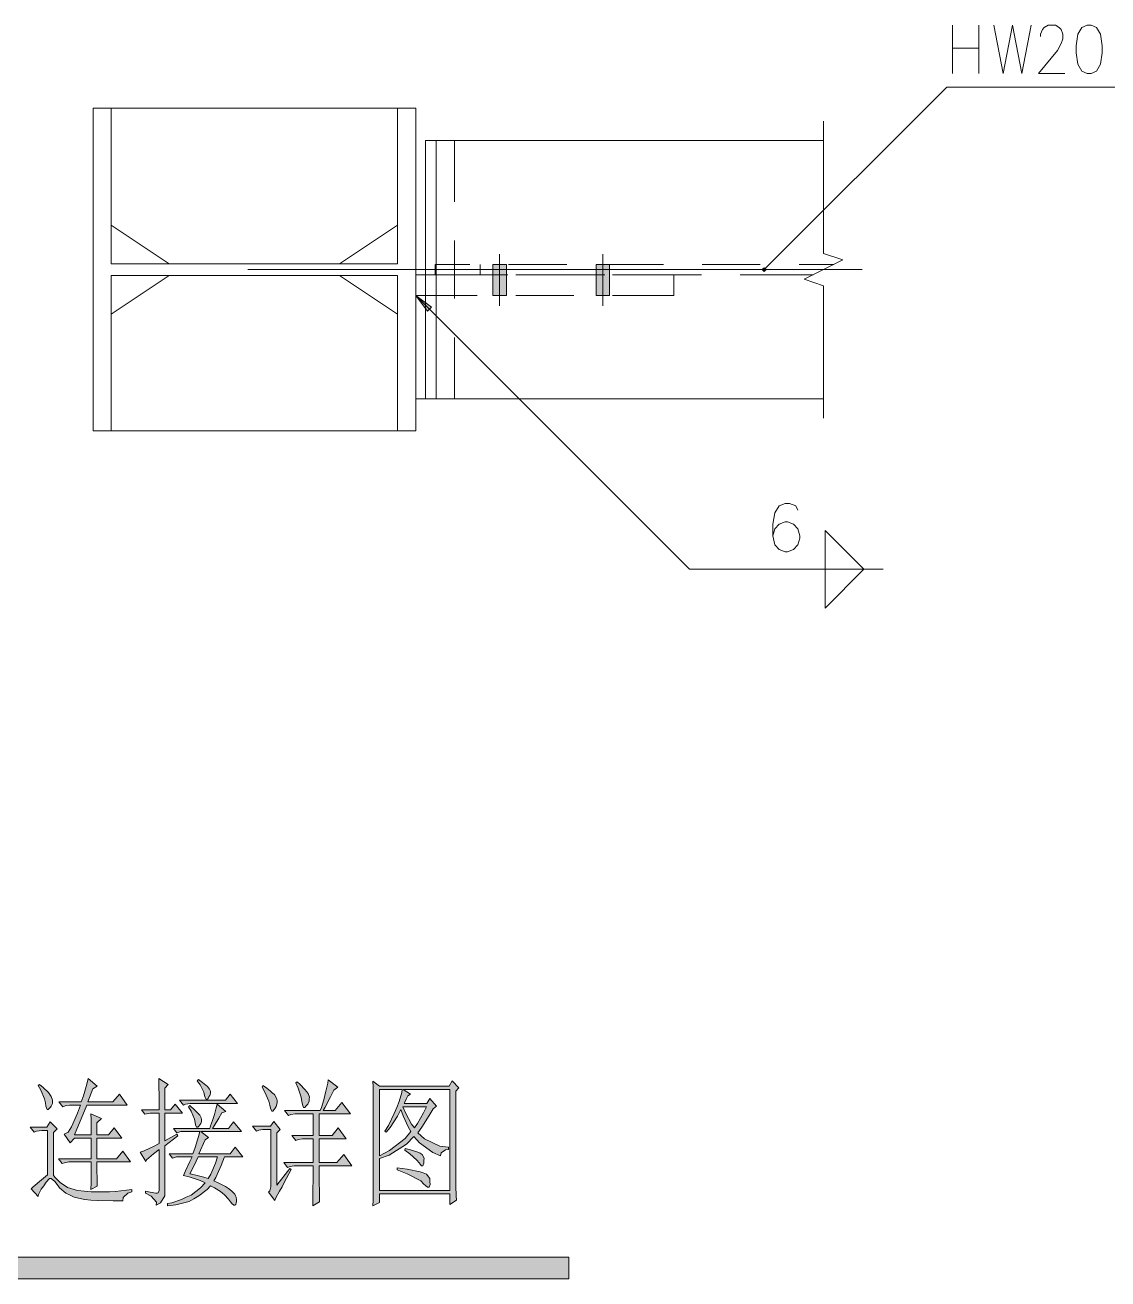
# Model space of a CAD drawing. Header units: millimetres. Extents: x 0 to 586, y 0 to 414.
# Drawn here: x 144.6 to 199.7, y 216.9 to 280.7 of the extents above; entities that cross this region are included whole.
import ezdxf

# ---------------------------------------------------------------- set-up
doc = ezdxf.new("R2010")
doc.units = ezdxf.units.MM

msp = doc.modelspace()

# ---------------------------------------------------------------- hatches: boundary and pattern name
h = msp.add_hatch(color=0)
h.dxf.hatch_style = 2
h.paths.add_polyline_path([(169.114611, 266.964583), (168.423167, 266.964583), (168.423167, 268.5415), (169.114611, 268.5415)])
h = msp.add_hatch(color=0)
h.dxf.hatch_style = 2
h.paths.add_polyline_path([(174.371, 266.964583), (173.683083, 266.964583), (173.683083, 268.5415), (174.371, 268.5415)])
h = msp.add_hatch(color=0)
h.dxf.hatch_style = 2
h.paths.add_polyline_path([(182.245, 268.375694), (182.146222, 268.276917), (182.245, 268.276917)])
h = msp.add_hatch(color=0)
h.dxf.hatch_style = 2
h.paths.add_polyline_path([(182.146222, 268.276917), (182.245, 268.178139), (182.245, 268.276917)])
h = msp.add_hatch(color=0)
h.dxf.hatch_style = 2
h.paths.add_polyline_path([(182.343778, 268.276917), (182.245, 268.375694), (182.245, 268.276917)])
h = msp.add_hatch(color=0)
h.dxf.hatch_style = 2
h.paths.add_polyline_path([(182.245, 268.178139), (182.343778, 268.276917), (182.245, 268.276917)])
h = msp.add_hatch(color=0)
h.dxf.hatch_style = 2
h.paths.add_polyline_path([(164.49675, 266.964583), (165.297556, 266.371917), (165.089417, 266.16025)])
h = msp.add_hatch(color=0)
h.dxf.hatch_style = 2
h.paths.add_polyline_path([(145.263306, 226.733806), (145.330333, 226.79025), (145.527889, 226.638556), (145.799528, 226.381028), (145.870083, 226.278722), (145.940639, 226.176417), (146.007667, 225.989444), (146.004139, 225.908306), (145.997083, 225.827167), (145.940639, 225.689583), (145.89125, 225.633139), (145.841861, 225.576694), (145.781889, 225.523778), (145.771306, 225.523778), (145.725444, 225.523778), (145.661944, 225.689583), (145.640778, 225.851861), (145.594917, 226.06), (145.407944, 226.500972)])
h = msp.add_hatch(color=0)
h.dxf.hatch_style = 2
h.paths.add_polyline_path([(146.804944, 224.363139), (146.960167, 224.638306), (147.270611, 225.326222), (147.422306, 225.7425), (146.981333, 225.7425), (146.871972, 225.7425), (146.642667, 225.700167), (146.519194, 225.657833), (146.321639, 225.904778), (147.468167, 225.904778), (147.577528, 226.208167), (147.753917, 226.800833), (147.820944, 227.090111), (148.283083, 226.705583), (148.060833, 226.568), (147.79625, 225.904778), (149.076833, 225.904778), (149.404917, 226.292833), (149.803556, 225.7425), (147.753917, 225.7425), (147.115389, 224.225556), (147.972639, 224.225556), (147.972639, 224.4725), (147.962056, 225.008722), (147.951472, 225.298), (148.501806, 225.051056), (148.261917, 224.832333), (148.261917, 224.225556), (148.854583, 224.225556), (149.140333, 224.581861), (149.538972, 224.05975), (148.261917, 224.05975), (148.261917, 223.012), (149.253222, 223.012), (149.581306, 223.396528), (149.979944, 222.846194), (148.261917, 222.846194), (148.261917, 222.518111), (148.2725, 221.897222), (148.283083, 221.607944), (147.951472, 221.442139), (147.962056, 221.787861), (147.972639, 222.489889), (147.972639, 222.846194), (146.939, 222.846194), (146.840222, 222.846194), (146.617972, 222.807389), (146.498028, 222.765056), (146.300472, 223.012), (147.972639, 223.012), (147.972639, 224.05975), (147.115389, 224.05975), (146.893139, 223.812806), (146.586222, 224.253778)])
h = msp.add_hatch(color=0)
h.dxf.hatch_style = 2
h.paths.add_polyline_path([(151.719139, 223.922167), (152.3365, 224.253778), (152.378833, 224.169111), (151.719139, 223.675222), (151.719139, 221.336306), (151.719139, 221.114056), (151.500417, 220.771861), (151.278167, 220.644861), (151.299333, 220.796556), (151.024167, 221.099944), (150.727833, 221.251639), (150.727833, 221.361), (150.97125, 221.308083), (151.267583, 221.258694), (151.324028, 221.26575), (151.376944, 221.272806), (151.433389, 221.389222), (151.433389, 221.498583), (151.433389, 223.481194), (151.137056, 223.262472), (150.794861, 222.959083), (150.749, 222.877944), (150.46325, 223.343611), (150.660806, 223.414167), (151.147639, 223.632889), (151.433389, 223.784583), (151.433389, 225.326222), (150.97125, 225.326222), (150.706667, 225.273306), (150.530278, 225.492028), (151.433389, 225.492028), (151.433389, 226.056472), (151.422806, 226.857278), (151.412222, 227.090111), (151.895528, 226.786722), (151.719139, 226.596222), (151.719139, 225.492028), (152.004889, 225.492028), (152.248306, 225.795417), (152.62225, 225.326222), (151.719139, 225.326222)])
h = msp.add_hatch(color=0)
h.dxf.hatch_style = 2
h.paths.add_polyline_path([(153.437167, 227.037194), (153.634722, 226.899611), (153.888722, 226.691472), (153.945167, 226.624444), (153.998083, 226.553889), (154.054528, 226.444528), (154.054528, 226.402194), (154.054528, 226.349278), (154.008667, 226.222278), (153.966333, 226.15525), (153.920472, 226.084694), (153.867556, 226.017667), (153.856972, 226.017667), (153.821694, 226.017667), (153.768778, 226.127028), (153.744083, 226.236389), (153.70175, 226.402194), (153.514778, 226.776139), (153.370139, 226.98075)])
h = msp.add_hatch(color=0)
h.dxf.hatch_style = 2
h.paths.add_polyline_path([(156.675667, 226.645611), (156.718, 226.730278), (156.841472, 226.645611), (157.077833, 226.469222), (157.19425, 226.370444), (157.310667, 226.275194), (157.430611, 226.067056), (157.434139, 225.957694), (157.441194, 225.848333), (157.395333, 225.661361), (157.345944, 225.587278), (157.296556, 225.509667), (157.226, 225.435583), (157.204833, 225.435583), (157.169556, 225.435583), (157.106056, 225.587278), (157.070778, 225.738972), (157.017861, 225.943583), (156.820306, 226.398667)])
h = msp.add_hatch(color=0)
h.dxf.hatch_style = 2
h.paths.add_polyline_path([(160.044694, 227.033667), (160.531528, 226.645611), (160.333972, 226.508028), (160.157583, 226.165833), (159.882417, 225.640194), (159.780111, 225.463806), (160.397472, 225.463806), (160.729083, 225.876556), (161.170056, 225.298), (159.582556, 225.298), (159.582556, 224.193806), (160.245778, 224.193806), (160.552694, 224.581861), (160.947806, 224.031528), (159.582556, 224.031528), (159.582556, 222.8215), (160.485667, 222.8215), (160.838444, 223.23425), (161.237083, 222.655694), (159.582556, 222.655694), (159.582556, 222.034806), (159.593139, 221.114056), (159.603722, 220.810667), (159.254472, 220.620167), (159.265056, 221.184611), (159.275639, 222.200611), (159.275639, 222.655694), (158.393694, 222.655694), (158.3055, 222.655694), (158.097361, 222.613361), (157.973889, 222.571028), (157.776333, 222.8215), (159.275639, 222.8215), (159.275639, 224.031528), (158.8135, 224.031528), (158.725306, 224.031528), (158.513639, 223.989194), (158.393694, 223.946861), (158.196139, 224.193806), (159.275639, 224.193806), (159.275639, 225.298), (158.439556, 225.298), (158.351361, 225.298), (158.139694, 225.255667), (158.01975, 225.213333), (157.822194, 225.463806), (159.628417, 225.463806), (159.691917, 225.626083), (159.815389, 226.014139), (159.868306, 226.232861), (159.92475, 226.455111), (160.012944, 226.85375)])
h = msp.add_hatch(color=0)
h.dxf.hatch_style = 2
h.paths.add_polyline_path([(158.393694, 226.867861), (158.460722, 226.920778), (158.612417, 226.783194), (158.852306, 226.543306), (158.933444, 226.441), (159.014583, 226.335167), (159.088667, 226.137611), (159.078083, 226.042361), (159.0675, 225.943583), (159.004, 225.791889), (158.954611, 225.738972), (158.905222, 225.682528), (158.84525, 225.626083), (158.834667, 225.626083), (158.788806, 225.626083), (158.725306, 225.777778), (158.700611, 225.929472), (158.668861, 226.137611), (158.513639, 226.606806)])
h = msp.add_hatch(color=0)
h.paths.add_polyline_path([(166.542861, 226.455111), (166.542861, 221.886639), (166.542861, 221.611472), (166.556972, 221.114056), (166.567556, 220.895333), (166.235944, 220.673083), (166.235944, 221.226944), (162.644667, 221.226944), (162.644667, 220.785972), (162.316583, 220.620167), (162.327167, 220.895333), (162.33775, 221.459778), (162.33775, 221.749056), (162.33775, 225.904778), (162.33775, 226.141139), (162.327167, 226.66325), (162.316583, 226.952528), (162.644667, 226.705583), (166.193611, 226.705583), (166.345306, 226.977222), (166.698083, 226.620917)])
h.paths.add_polyline_path([(162.644667, 221.389222), (166.235944, 221.389222), (166.235944, 226.539778), (163.858222, 226.539778), (164.232167, 226.292833), (164.098111, 226.208167), (164.034611, 226.084694), (163.935833, 225.890667), (163.900556, 225.823639), (165.06825, 225.823639), (165.223472, 226.070583), (165.551556, 225.686056), (165.378694, 225.548472), (165.188194, 225.216861), (164.803667, 224.610083), (164.606111, 224.334917), (164.948306, 224.020944), (165.727944, 223.647), (166.168917, 223.594083), (166.168917, 223.481194), (166.006639, 223.467083), (165.794972, 223.304806), (165.752639, 223.153111), (165.364583, 223.3295), (164.694306, 223.826917), (164.408556, 224.144417), (164.024028, 223.756361), (163.142083, 223.191917), (162.644667, 223.015528)])
h.paths.add_polyline_path([(162.644667, 226.539778), (162.644667, 223.153111), (163.16325, 223.428278), (163.967583, 224.045639), (164.253333, 224.391361), (164.108694, 224.638306), (163.858222, 225.20275), (163.745333, 225.52025), (163.568944, 225.174528), (163.195, 224.5995), (162.997444, 224.363139), (162.930417, 224.419583), (163.106806, 224.708861), (163.406667, 225.308583), (163.526611, 225.6155), (163.646556, 225.925944), (163.791194, 226.388083), (163.812361, 226.539778)])
h.paths.add_polyline_path([(163.833528, 225.657833), (163.98875, 225.312111), (164.285083, 224.775889), (164.429722, 224.581861), (164.584944, 224.804111), (164.891861, 225.340333), (165.047083, 225.657833)])
h = msp.add_hatch(color=0)
h.dxf.hatch_style = 2
h.paths.add_polyline_path([(152.467028, 225.989444), (154.802417, 225.989444), (155.045833, 226.292833), (155.419778, 225.823639), (153.151417, 225.823639), (153.006778, 225.823639), (152.766889, 225.784833), (152.664583, 225.7425)])
h = msp.add_hatch(color=0)
h.paths.add_polyline_path([(153.768778, 223.978611), (153.458333, 223.262472), (155.045833, 223.262472), (155.310417, 223.594083), (155.684361, 223.100194), (154.760083, 223.100194), (154.594278, 222.659222), (154.319111, 222.052444), (154.20975, 221.886639), (154.428472, 221.791389), (154.802417, 221.590306), (154.957639, 221.488), (155.112861, 221.382167), (155.292778, 221.205778), (155.321, 221.128167), (155.349222, 221.054083), (155.377444, 220.923556), (155.377444, 220.867111), (155.377444, 220.824778), (155.359806, 220.750694), (155.342167, 220.715417), (155.328056, 220.680139), (155.28925, 220.644861), (155.264556, 220.644861), (155.232806, 220.644861), (155.134028, 220.729528), (155.067, 220.810667), (154.968222, 220.94825), (154.763611, 221.1705), (154.661306, 221.251639), (154.555472, 221.336306), (154.252083, 221.526806), (154.054528, 221.636167), (153.878139, 221.445667), (153.454806, 221.114056), (153.204333, 220.976472), (152.957389, 220.838889), (152.280056, 220.658972), (151.849667, 220.620167), (151.849667, 220.729528), (152.0825, 220.771861), (152.562278, 220.930611), (152.809222, 221.047028), (153.056167, 221.163444), (153.535944, 221.526806), (153.768778, 221.777278), (153.514778, 221.90075), (152.964444, 222.09125), (152.664583, 222.161806), (152.777472, 222.394639), (152.996194, 222.863833), (153.105556, 223.100194), (152.315333, 223.100194), (152.11425, 223.04375), (151.937861, 223.262472), (153.151417, 223.262472), (153.260778, 223.579972), (153.437167, 224.144417), (153.504194, 224.391361), (152.534056, 224.391361), (152.3365, 224.334917), (152.160111, 224.553639), (154.008667, 224.553639), (154.054528, 224.680639), (154.14625, 224.955806), (154.195639, 225.1075), (154.248556, 225.255667), (154.340278, 225.601389), (154.386139, 225.795417), (154.823583, 225.407361), (154.626028, 225.354444), (154.474333, 225.079278), (154.230917, 224.680639), (154.142722, 224.553639), (154.957639, 224.553639), (155.222222, 224.88525), (155.617333, 224.391361), (153.546528, 224.391361), (153.945167, 224.087972)])
h.paths.add_polyline_path([(152.996194, 222.246472), (153.239611, 222.190028), (153.70175, 222.066556), (153.920472, 221.996), (154.065111, 222.232361), (154.308528, 222.782694), (154.407306, 223.100194), (153.416, 223.100194), (153.317222, 222.892056), (153.105556, 222.465194)])
h = msp.add_hatch(color=0)
h.dxf.hatch_style = 2
h.paths.add_polyline_path([(152.996194, 225.714278), (153.239611, 225.506139), (153.507722, 225.230972), (153.535944, 225.163944), (153.564167, 225.093389), (153.592389, 224.998139), (153.592389, 224.969917), (153.592389, 224.913472), (153.546528, 224.797056), (153.504194, 224.733556), (153.458333, 224.673583), (153.394833, 224.610083), (153.370139, 224.610083), (153.338389, 224.610083), (153.281944, 224.733556), (153.260778, 224.857028), (153.229028, 225.022833), (153.063222, 225.425), (152.929167, 225.657833)])
h = msp.add_hatch(color=0)
h.dxf.hatch_style = 2
h.paths.add_polyline_path([(146.057056, 222.161806), (146.14525, 222.038333), (146.409833, 221.787861), (146.586222, 221.664389), (146.762611, 221.540917), (147.281194, 221.389222), (147.623389, 221.361), (147.962056, 221.332778), (148.600583, 221.318667), (148.900444, 221.332778), (149.196778, 221.346889), (149.768278, 221.403333), (150.043444, 221.442139), (150.043444, 221.332778), (149.835306, 221.26575), (149.606, 221.029389), (149.581306, 220.867111), (149.087417, 220.867111), (148.2725, 220.88475), (147.951472, 220.905917), (147.633972, 220.927083), (147.104806, 221.050556), (146.893139, 221.156389), (146.685, 221.258694), (146.353389, 221.526806), (146.233444, 221.692611), (146.1135, 221.844306), (145.940639, 221.996), (145.89125, 221.996), (145.841861, 221.996), (145.672528, 221.816083), (145.552583, 221.636167), (145.429111, 221.459778), (145.288, 221.181083), (145.263306, 221.085833), (144.910528, 221.470361), (145.023417, 221.58325), (145.439694, 221.939556), (145.750139, 222.190028), (145.750139, 224.447806), (145.594917, 224.447806), (145.450278, 224.447806), (145.189222, 224.409), (145.06575, 224.366667), (144.868194, 224.613611), (145.704278, 224.613611), (145.880667, 224.888778), (146.233444, 224.532472), (146.057056, 224.338444)])
h = msp.add_hatch(color=0)
h.dxf.hatch_style = 2
h.paths.add_polyline_path([(157.423556, 221.660861), (158.086778, 222.514583), (158.150278, 222.461667), (158.030333, 222.239417), (157.7975, 221.798444), (157.688139, 221.579722), (157.568194, 221.361), (157.381222, 221.015278), (157.314194, 220.891806), (157.007278, 221.304556), (157.060194, 221.371583), (157.116639, 221.579722), (157.116639, 221.717306), (157.116639, 224.497194), (156.806194, 224.497194), (156.718, 224.497194), (156.509861, 224.458389), (156.389917, 224.416056), (156.192361, 224.663), (157.095472, 224.663), (157.271861, 224.909944), (157.599944, 224.497194), (157.423556, 224.334917)])
h = msp.add_hatch(color=0)
h.dxf.hatch_style = 2
h.paths.add_polyline_path([(163.967583, 223.537639), (164.232167, 223.467083), (164.606111, 223.343611), (164.715472, 223.290694), (164.824833, 223.23425), (164.927139, 223.047278), (164.913028, 222.91675), (164.902444, 222.786222), (164.860111, 222.655694), (164.824833, 222.655694), (164.793083, 222.655694), (164.715472, 222.72625), (164.673139, 222.793278), (164.56025, 222.930861), (164.196889, 223.262472), (163.946417, 223.452972)])
h = msp.add_hatch(color=0)
h.dxf.hatch_style = 2
h.paths.add_polyline_path([(163.547778, 222.546333), (164.055778, 222.475778), (164.722528, 222.34525), (164.881278, 222.285278), (165.040028, 222.221778), (165.212889, 222.010111), (165.223472, 221.858417), (165.234056, 221.706722), (165.188194, 221.555028), (165.135278, 221.555028), (165.1, 221.555028), (164.990639, 221.639694), (164.913028, 221.720833), (164.75075, 221.886639), (164.066361, 222.242944), (163.547778, 222.436972)])
h = msp.add_hatch(color=0)
h.dxf.hatch_style = 2
h.paths.add_polyline_path([(88.494306, 216.891306), (88.494306, 217.9955), (172.296667, 217.9955), (172.296667, 216.891306)])

# ---------------------------------------------------------------- linework, layer by layer
at = {"color": 0, "lineweight": 0}
for points in [[(191.8335, 278.264056), (191.8335, 280.726444)], [(193.170528, 280.726444), (193.170528, 278.264056)], [(193.932528, 280.726444), (194.408778, 278.264056), (194.885028, 280.726444), (195.361278, 278.264056), (195.837528, 280.726444)], [(196.313778, 280.140833), (196.313778, 280.25725), (196.409028, 280.493611), (196.504278, 280.610028), (196.694778, 280.726444), (197.075778, 280.726444), (197.266278, 280.610028), (197.361528, 280.493611), (197.456778, 280.25725), (197.456778, 280.024417), (197.361528, 279.788056), (197.171028, 279.435278), (196.218528, 278.264056), (197.552028, 278.264056)], [(191.8335, 279.555222), (193.170528, 279.555222)], [(182.245, 268.276917), (191.537167, 277.572611)], [(191.537167, 277.572611), (209.285417, 277.572611)], [(148.064361, 260.060722), (148.064361, 276.493111)], [(148.985111, 276.493111), (148.064361, 276.493111)], [(148.985111, 276.493111), (148.985111, 268.57325)], [(163.576, 276.493111), (148.985111, 276.493111)], [(148.985111, 276.493111), (148.985111, 270.545278)], [(163.576, 276.493111), (163.576, 268.57325)], [(163.576, 270.545278), (163.576, 276.493111)], [(164.49675, 276.493111), (163.576, 276.493111)], [(164.49675, 276.493111), (164.49675, 260.060722)], [(185.26125, 269.098889), (185.26125, 275.836944)], [(164.49675, 261.704667), (164.49675, 274.849167)], [(164.990639, 274.849167), (164.990639, 261.704667)], [(164.990639, 274.849167), (166.468778, 274.849167)], [(164.990639, 274.849167), (185.26125, 274.849167)], [(165.5445, 261.704667), (165.5445, 274.849167)], [(166.468778, 271.727083), (166.468778, 274.849167)], [(148.985111, 270.545278), (151.941389, 268.57325)], [(160.619722, 268.57325), (163.576, 270.545278)], [(166.468778, 266.798778), (166.468778, 269.755056)], [(168.768889, 266.438944), (168.768889, 269.067139)], [(174.028806, 266.438944), (174.028806, 269.067139)], [(184.277, 267.786556), (186.249028, 268.770806)], [(186.249028, 268.770806), (185.26125, 269.098889)], [(148.985111, 268.57325), (163.576, 268.57325)], [(151.941389, 268.57325), (160.619722, 268.57325)], [(155.952472, 268.276917), (187.233278, 268.276917)], [(165.484528, 268.5415), (165.484528, 268.015861)], [(167.255472, 268.5415), (165.484528, 268.5415)], [(167.784639, 268.5415), (167.784639, 268.015861)], [(172.183778, 268.5415), (169.2275, 268.5415)], [(177.115611, 268.5415), (174.155806, 268.5415)], [(182.043917, 268.5415), (179.087639, 268.5415)], [(182.294389, 268.276917), (182.312028, 268.276917)], [(185.786889, 268.5415), (184.015944, 268.5415)], [(151.941389, 267.980583), (148.985111, 266.008556)], [(148.985111, 267.980583), (148.985111, 260.060722)], [(163.576, 267.980583), (148.985111, 267.980583)], [(160.619722, 267.980583), (151.941389, 267.980583)], [(163.576, 266.008556), (160.619722, 267.980583)], [(163.576, 267.980583), (163.576, 260.060722)], [(164.49675, 268.015861), (167.618833, 268.015861)], [(164.49675, 266.964583), (164.49675, 268.015861)], [(165.484528, 268.015861), (169.19575, 268.015861)], [(169.590861, 268.015861), (172.547139, 268.015861)], [(171.16425, 268.015861), (174.124056, 268.015861)], [(174.519167, 268.015861), (177.64125, 268.015861)], [(176.096083, 268.015861), (179.052361, 268.015861)], [(177.64125, 266.964583), (177.64125, 268.015861)], [(181.024389, 268.015861), (184.735611, 268.015861)], [(185.26125, 267.454944), (184.277, 267.786556)], [(164.49675, 266.964583), (178.438528, 253.019278)], [(167.618833, 266.964583), (164.49675, 266.964583)], [(172.547139, 266.964583), (169.590861, 266.964583)], [(177.64125, 266.964583), (174.519167, 266.964583)], [(185.26125, 260.720417), (185.26125, 267.454944)], [(148.985111, 266.008556), (148.985111, 260.060722)], [(163.576, 260.060722), (163.576, 266.008556)], [(166.468778, 261.704667), (166.468778, 264.82675)], [(165.5445, 261.704667), (164.49675, 261.704667)], [(185.26125, 261.704667), (164.990639, 261.704667)], [(165.5445, 261.704667), (166.468778, 261.704667)], [(148.985111, 260.060722), (148.064361, 260.060722)], [(148.985111, 260.060722), (163.576, 260.060722)], [(164.49675, 260.060722), (163.576, 260.060722)], [(183.952444, 256.021417), (183.846611, 256.25425), (183.529111, 256.374194), (183.317444, 256.374194), (182.996417, 256.25425), (182.78475, 255.901472), (182.678917, 255.315861), (182.678917, 254.73025), (182.78475, 254.261056), (182.996417, 254.024694), (183.317444, 253.908278), (183.423278, 253.908278), (183.740778, 254.024694), (183.952444, 254.261056), (184.058278, 254.610306), (184.058278, 254.73025), (183.952444, 255.083028), (183.740778, 255.315861), (183.423278, 255.432278), (183.317444, 255.432278), (182.996417, 255.315861), (182.78475, 255.083028), (182.678917, 254.73025)], [(185.342389, 253.019278), (185.342389, 254.991306)], [(185.342389, 254.991306), (187.314417, 253.019278)], [(178.438528, 253.019278), (188.298667, 253.019278)], [(185.342389, 253.019278), (185.342389, 251.04725)], [(185.342389, 251.04725), (187.314417, 253.019278)]]:
    msp.add_lwpolyline(points, dxfattribs=at)
for points in [[(198.695028, 280.726444), (198.409278, 280.610028), (198.218778, 280.25725), (198.123528, 279.671639), (198.123528, 279.318861), (198.218778, 278.73325), (198.409278, 278.380472), (198.695028, 278.264056), (198.885528, 278.264056), (199.171278, 278.380472), (199.365306, 278.73325), (199.460556, 279.318861), (199.460556, 279.671639), (199.365306, 280.25725), (199.171278, 280.610028), (198.885528, 280.726444)], [(169.114611, 266.964583), (168.423167, 266.964583), (168.423167, 268.5415), (169.114611, 268.5415)], [(174.371, 266.964583), (173.683083, 266.964583), (173.683083, 268.5415), (174.371, 268.5415)], [(182.245, 268.375694), (182.146222, 268.276917), (182.245, 268.276917)], [(182.146222, 268.276917), (182.245, 268.178139), (182.245, 268.276917)], [(182.343778, 268.276917), (182.245, 268.375694), (182.245, 268.276917)], [(182.245, 268.178139), (182.343778, 268.276917), (182.245, 268.276917)], [(164.49675, 266.964583), (165.297556, 266.371917), (165.089417, 266.16025)], [(145.263306, 226.733806), (145.330333, 226.79025), (145.527889, 226.638556), (145.799528, 226.381028), (145.870083, 226.278722), (145.940639, 226.176417), (146.007667, 225.989444), (146.004139, 225.908306), (145.997083, 225.827167), (145.940639, 225.689583), (145.89125, 225.633139), (145.841861, 225.576694), (145.781889, 225.523778), (145.771306, 225.523778), (145.725444, 225.523778), (145.661944, 225.689583), (145.640778, 225.851861), (145.594917, 226.06), (145.407944, 226.500972)], [(146.804944, 224.363139), (146.960167, 224.638306), (147.270611, 225.326222), (147.422306, 225.7425), (146.981333, 225.7425), (146.871972, 225.7425), (146.642667, 225.700167), (146.519194, 225.657833), (146.321639, 225.904778), (147.468167, 225.904778), (147.577528, 226.208167), (147.753917, 226.800833), (147.820944, 227.090111), (148.283083, 226.705583), (148.060833, 226.568), (147.79625, 225.904778), (149.076833, 225.904778), (149.404917, 226.292833), (149.803556, 225.7425), (147.753917, 225.7425), (147.115389, 224.225556), (147.972639, 224.225556), (147.972639, 224.4725), (147.962056, 225.008722), (147.951472, 225.298), (148.501806, 225.051056), (148.261917, 224.832333), (148.261917, 224.225556), (148.854583, 224.225556), (149.140333, 224.581861), (149.538972, 224.05975), (148.261917, 224.05975), (148.261917, 223.012), (149.253222, 223.012), (149.581306, 223.396528), (149.979944, 222.846194), (148.261917, 222.846194), (148.261917, 222.518111), (148.2725, 221.897222), (148.283083, 221.607944), (147.951472, 221.442139), (147.962056, 221.787861), (147.972639, 222.489889), (147.972639, 222.846194), (146.939, 222.846194), (146.840222, 222.846194), (146.617972, 222.807389), (146.498028, 222.765056), (146.300472, 223.012), (147.972639, 223.012), (147.972639, 224.05975), (147.115389, 224.05975), (146.893139, 223.812806), (146.586222, 224.253778)], [(151.719139, 223.922167), (152.3365, 224.253778), (152.378833, 224.169111), (151.719139, 223.675222), (151.719139, 221.336306), (151.719139, 221.114056), (151.500417, 220.771861), (151.278167, 220.644861), (151.299333, 220.796556), (151.024167, 221.099944), (150.727833, 221.251639), (150.727833, 221.361), (150.97125, 221.308083), (151.267583, 221.258694), (151.324028, 221.26575), (151.376944, 221.272806), (151.433389, 221.389222), (151.433389, 221.498583), (151.433389, 223.481194), (151.137056, 223.262472), (150.794861, 222.959083), (150.749, 222.877944), (150.46325, 223.343611), (150.660806, 223.414167), (151.147639, 223.632889), (151.433389, 223.784583), (151.433389, 225.326222), (150.97125, 225.326222), (150.706667, 225.273306), (150.530278, 225.492028), (151.433389, 225.492028), (151.433389, 226.056472), (151.422806, 226.857278), (151.412222, 227.090111), (151.895528, 226.786722), (151.719139, 226.596222), (151.719139, 225.492028), (152.004889, 225.492028), (152.248306, 225.795417), (152.62225, 225.326222), (151.719139, 225.326222)], [(153.437167, 227.037194), (153.634722, 226.899611), (153.888722, 226.691472), (153.945167, 226.624444), (153.998083, 226.553889), (154.054528, 226.444528), (154.054528, 226.402194), (154.054528, 226.349278), (154.008667, 226.222278), (153.966333, 226.15525), (153.920472, 226.084694), (153.867556, 226.017667), (153.856972, 226.017667), (153.821694, 226.017667), (153.768778, 226.127028), (153.744083, 226.236389), (153.70175, 226.402194), (153.514778, 226.776139), (153.370139, 226.98075)], [(156.675667, 226.645611), (156.718, 226.730278), (156.841472, 226.645611), (157.077833, 226.469222), (157.19425, 226.370444), (157.310667, 226.275194), (157.430611, 226.067056), (157.434139, 225.957694), (157.441194, 225.848333), (157.395333, 225.661361), (157.345944, 225.587278), (157.296556, 225.509667), (157.226, 225.435583), (157.204833, 225.435583), (157.169556, 225.435583), (157.106056, 225.587278), (157.070778, 225.738972), (157.017861, 225.943583), (156.820306, 226.398667)], [(160.044694, 227.033667), (160.531528, 226.645611), (160.333972, 226.508028), (160.157583, 226.165833), (159.882417, 225.640194), (159.780111, 225.463806), (160.397472, 225.463806), (160.729083, 225.876556), (161.170056, 225.298), (159.582556, 225.298), (159.582556, 224.193806), (160.245778, 224.193806), (160.552694, 224.581861), (160.947806, 224.031528), (159.582556, 224.031528), (159.582556, 222.8215), (160.485667, 222.8215), (160.838444, 223.23425), (161.237083, 222.655694), (159.582556, 222.655694), (159.582556, 222.034806), (159.593139, 221.114056), (159.603722, 220.810667), (159.254472, 220.620167), (159.265056, 221.184611), (159.275639, 222.200611), (159.275639, 222.655694), (158.393694, 222.655694), (158.3055, 222.655694), (158.097361, 222.613361), (157.973889, 222.571028), (157.776333, 222.8215), (159.275639, 222.8215), (159.275639, 224.031528), (158.8135, 224.031528), (158.725306, 224.031528), (158.513639, 223.989194), (158.393694, 223.946861), (158.196139, 224.193806), (159.275639, 224.193806), (159.275639, 225.298), (158.439556, 225.298), (158.351361, 225.298), (158.139694, 225.255667), (158.01975, 225.213333), (157.822194, 225.463806), (159.628417, 225.463806), (159.691917, 225.626083), (159.815389, 226.014139), (159.868306, 226.232861), (159.92475, 226.455111), (160.012944, 226.85375)], [(158.393694, 226.867861), (158.460722, 226.920778), (158.612417, 226.783194), (158.852306, 226.543306), (158.933444, 226.441), (159.014583, 226.335167), (159.088667, 226.137611), (159.078083, 226.042361), (159.0675, 225.943583), (159.004, 225.791889), (158.954611, 225.738972), (158.905222, 225.682528), (158.84525, 225.626083), (158.834667, 225.626083), (158.788806, 225.626083), (158.725306, 225.777778), (158.700611, 225.929472), (158.668861, 226.137611), (158.513639, 226.606806)], [(166.542861, 226.455111), (166.542861, 221.886639), (166.542861, 221.611472), (166.556972, 221.114056), (166.567556, 220.895333), (166.235944, 220.673083), (166.235944, 221.226944), (162.644667, 221.226944), (162.644667, 220.785972), (162.316583, 220.620167), (162.327167, 220.895333), (162.33775, 221.459778), (162.33775, 221.749056), (162.33775, 225.904778), (162.33775, 226.141139), (162.327167, 226.66325), (162.316583, 226.952528), (162.644667, 226.705583), (166.193611, 226.705583), (166.345306, 226.977222), (166.698083, 226.620917)], [(152.467028, 225.989444), (154.802417, 225.989444), (155.045833, 226.292833), (155.419778, 225.823639), (153.151417, 225.823639), (153.006778, 225.823639), (152.766889, 225.784833), (152.664583, 225.7425)], [(162.644667, 221.389222), (166.235944, 221.389222), (166.235944, 226.539778), (163.858222, 226.539778), (164.232167, 226.292833), (164.098111, 226.208167), (164.034611, 226.084694), (163.935833, 225.890667), (163.900556, 225.823639), (165.06825, 225.823639), (165.223472, 226.070583), (165.551556, 225.686056), (165.378694, 225.548472), (165.188194, 225.216861), (164.803667, 224.610083), (164.606111, 224.334917), (164.948306, 224.020944), (165.727944, 223.647), (166.168917, 223.594083), (166.168917, 223.481194), (166.006639, 223.467083), (165.794972, 223.304806), (165.752639, 223.153111), (165.364583, 223.3295), (164.694306, 223.826917), (164.408556, 224.144417), (164.024028, 223.756361), (163.142083, 223.191917), (162.644667, 223.015528)], [(162.644667, 226.539778), (162.644667, 223.153111), (163.16325, 223.428278), (163.967583, 224.045639), (164.253333, 224.391361), (164.108694, 224.638306), (163.858222, 225.20275), (163.745333, 225.52025), (163.568944, 225.174528), (163.195, 224.5995), (162.997444, 224.363139), (162.930417, 224.419583), (163.106806, 224.708861), (163.406667, 225.308583), (163.526611, 225.6155), (163.646556, 225.925944), (163.791194, 226.388083), (163.812361, 226.539778)], [(153.768778, 223.978611), (153.458333, 223.262472), (155.045833, 223.262472), (155.310417, 223.594083), (155.684361, 223.100194), (154.760083, 223.100194), (154.594278, 222.659222), (154.319111, 222.052444), (154.20975, 221.886639), (154.428472, 221.791389), (154.802417, 221.590306), (154.957639, 221.488), (155.112861, 221.382167), (155.292778, 221.205778), (155.321, 221.128167), (155.349222, 221.054083), (155.377444, 220.923556), (155.377444, 220.867111), (155.377444, 220.824778), (155.359806, 220.750694), (155.342167, 220.715417), (155.328056, 220.680139), (155.28925, 220.644861), (155.264556, 220.644861), (155.232806, 220.644861), (155.134028, 220.729528), (155.067, 220.810667), (154.968222, 220.94825), (154.763611, 221.1705), (154.661306, 221.251639), (154.555472, 221.336306), (154.252083, 221.526806), (154.054528, 221.636167), (153.878139, 221.445667), (153.454806, 221.114056), (153.204333, 220.976472), (152.957389, 220.838889), (152.280056, 220.658972), (151.849667, 220.620167), (151.849667, 220.729528), (152.0825, 220.771861), (152.562278, 220.930611), (152.809222, 221.047028), (153.056167, 221.163444), (153.535944, 221.526806), (153.768778, 221.777278), (153.514778, 221.90075), (152.964444, 222.09125), (152.664583, 222.161806), (152.777472, 222.394639), (152.996194, 222.863833), (153.105556, 223.100194), (152.315333, 223.100194), (152.11425, 223.04375), (151.937861, 223.262472), (153.151417, 223.262472), (153.260778, 223.579972), (153.437167, 224.144417), (153.504194, 224.391361), (152.534056, 224.391361), (152.3365, 224.334917), (152.160111, 224.553639), (154.008667, 224.553639), (154.054528, 224.680639), (154.14625, 224.955806), (154.195639, 225.1075), (154.248556, 225.255667), (154.340278, 225.601389), (154.386139, 225.795417), (154.823583, 225.407361), (154.626028, 225.354444), (154.474333, 225.079278), (154.230917, 224.680639), (154.142722, 224.553639), (154.957639, 224.553639), (155.222222, 224.88525), (155.617333, 224.391361), (153.546528, 224.391361), (153.945167, 224.087972)], [(152.996194, 225.714278), (153.239611, 225.506139), (153.507722, 225.230972), (153.535944, 225.163944), (153.564167, 225.093389), (153.592389, 224.998139), (153.592389, 224.969917), (153.592389, 224.913472), (153.546528, 224.797056), (153.504194, 224.733556), (153.458333, 224.673583), (153.394833, 224.610083), (153.370139, 224.610083), (153.338389, 224.610083), (153.281944, 224.733556), (153.260778, 224.857028), (153.229028, 225.022833), (153.063222, 225.425), (152.929167, 225.657833)], [(163.833528, 225.657833), (163.98875, 225.312111), (164.285083, 224.775889), (164.429722, 224.581861), (164.584944, 224.804111), (164.891861, 225.340333), (165.047083, 225.657833)], [(146.057056, 222.161806), (146.14525, 222.038333), (146.409833, 221.787861), (146.586222, 221.664389), (146.762611, 221.540917), (147.281194, 221.389222), (147.623389, 221.361), (147.962056, 221.332778), (148.600583, 221.318667), (148.900444, 221.332778), (149.196778, 221.346889), (149.768278, 221.403333), (150.043444, 221.442139), (150.043444, 221.332778), (149.835306, 221.26575), (149.606, 221.029389), (149.581306, 220.867111), (149.087417, 220.867111), (148.2725, 220.88475), (147.951472, 220.905917), (147.633972, 220.927083), (147.104806, 221.050556), (146.893139, 221.156389), (146.685, 221.258694), (146.353389, 221.526806), (146.233444, 221.692611), (146.1135, 221.844306), (145.940639, 221.996), (145.89125, 221.996), (145.841861, 221.996), (145.672528, 221.816083), (145.552583, 221.636167), (145.429111, 221.459778), (145.288, 221.181083), (145.263306, 221.085833), (144.910528, 221.470361), (145.023417, 221.58325), (145.439694, 221.939556), (145.750139, 222.190028), (145.750139, 224.447806), (145.594917, 224.447806), (145.450278, 224.447806), (145.189222, 224.409), (145.06575, 224.366667), (144.868194, 224.613611), (145.704278, 224.613611), (145.880667, 224.888778), (146.233444, 224.532472), (146.057056, 224.338444)], [(157.423556, 221.660861), (158.086778, 222.514583), (158.150278, 222.461667), (158.030333, 222.239417), (157.7975, 221.798444), (157.688139, 221.579722), (157.568194, 221.361), (157.381222, 221.015278), (157.314194, 220.891806), (157.007278, 221.304556), (157.060194, 221.371583), (157.116639, 221.579722), (157.116639, 221.717306), (157.116639, 224.497194), (156.806194, 224.497194), (156.718, 224.497194), (156.509861, 224.458389), (156.389917, 224.416056), (156.192361, 224.663), (157.095472, 224.663), (157.271861, 224.909944), (157.599944, 224.497194), (157.423556, 224.334917)], [(163.967583, 223.537639), (164.232167, 223.467083), (164.606111, 223.343611), (164.715472, 223.290694), (164.824833, 223.23425), (164.927139, 223.047278), (164.913028, 222.91675), (164.902444, 222.786222), (164.860111, 222.655694), (164.824833, 222.655694), (164.793083, 222.655694), (164.715472, 222.72625), (164.673139, 222.793278), (164.56025, 222.930861), (164.196889, 223.262472), (163.946417, 223.452972)], [(152.996194, 222.246472), (153.239611, 222.190028), (153.70175, 222.066556), (153.920472, 221.996), (154.065111, 222.232361), (154.308528, 222.782694), (154.407306, 223.100194), (153.416, 223.100194), (153.317222, 222.892056), (153.105556, 222.465194)], [(163.547778, 222.546333), (164.055778, 222.475778), (164.722528, 222.34525), (164.881278, 222.285278), (165.040028, 222.221778), (165.212889, 222.010111), (165.223472, 221.858417), (165.234056, 221.706722), (165.188194, 221.555028), (165.135278, 221.555028), (165.1, 221.555028), (164.990639, 221.639694), (164.913028, 221.720833), (164.75075, 221.886639), (164.066361, 222.242944), (163.547778, 222.436972)], [(88.494306, 216.891306), (88.494306, 217.9955), (172.296667, 217.9955), (172.296667, 216.891306)]]:
    msp.add_lwpolyline(points, close=True, dxfattribs=at)

doc.saveas('drawing.dxf')
